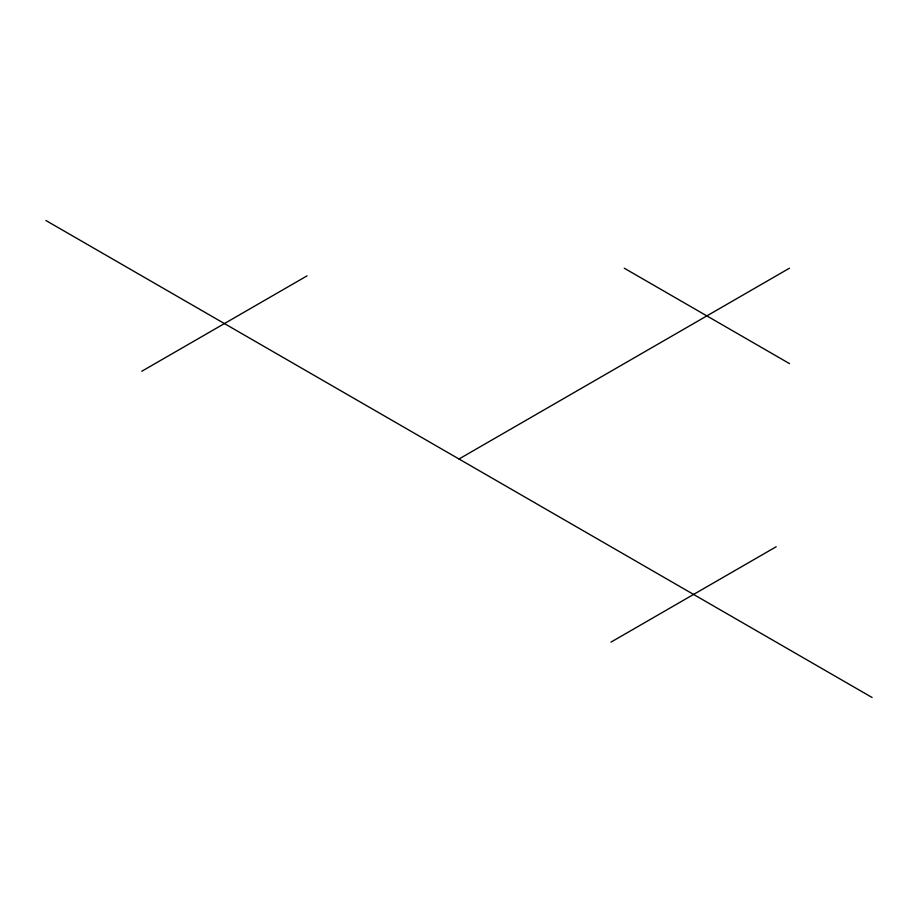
<?xml version="1.0" encoding="UTF-8"?>
<svg xmlns="http://www.w3.org/2000/svg" width="918" height="918" viewBox="0 0 918 918"><rect width="100%" height="100%" fill="white"/><g stroke="black" fill="none" stroke-linecap="round" stroke-linejoin="round"><path stroke-width="1.38" d="M141.797 371.262L307.037 275.87M459 459L789.48 268.194M610.963 642.13L776.203 546.738M624.24 268.194L789.48 363.597M45.9 220.504L872.1 697.496"/></g></svg>
